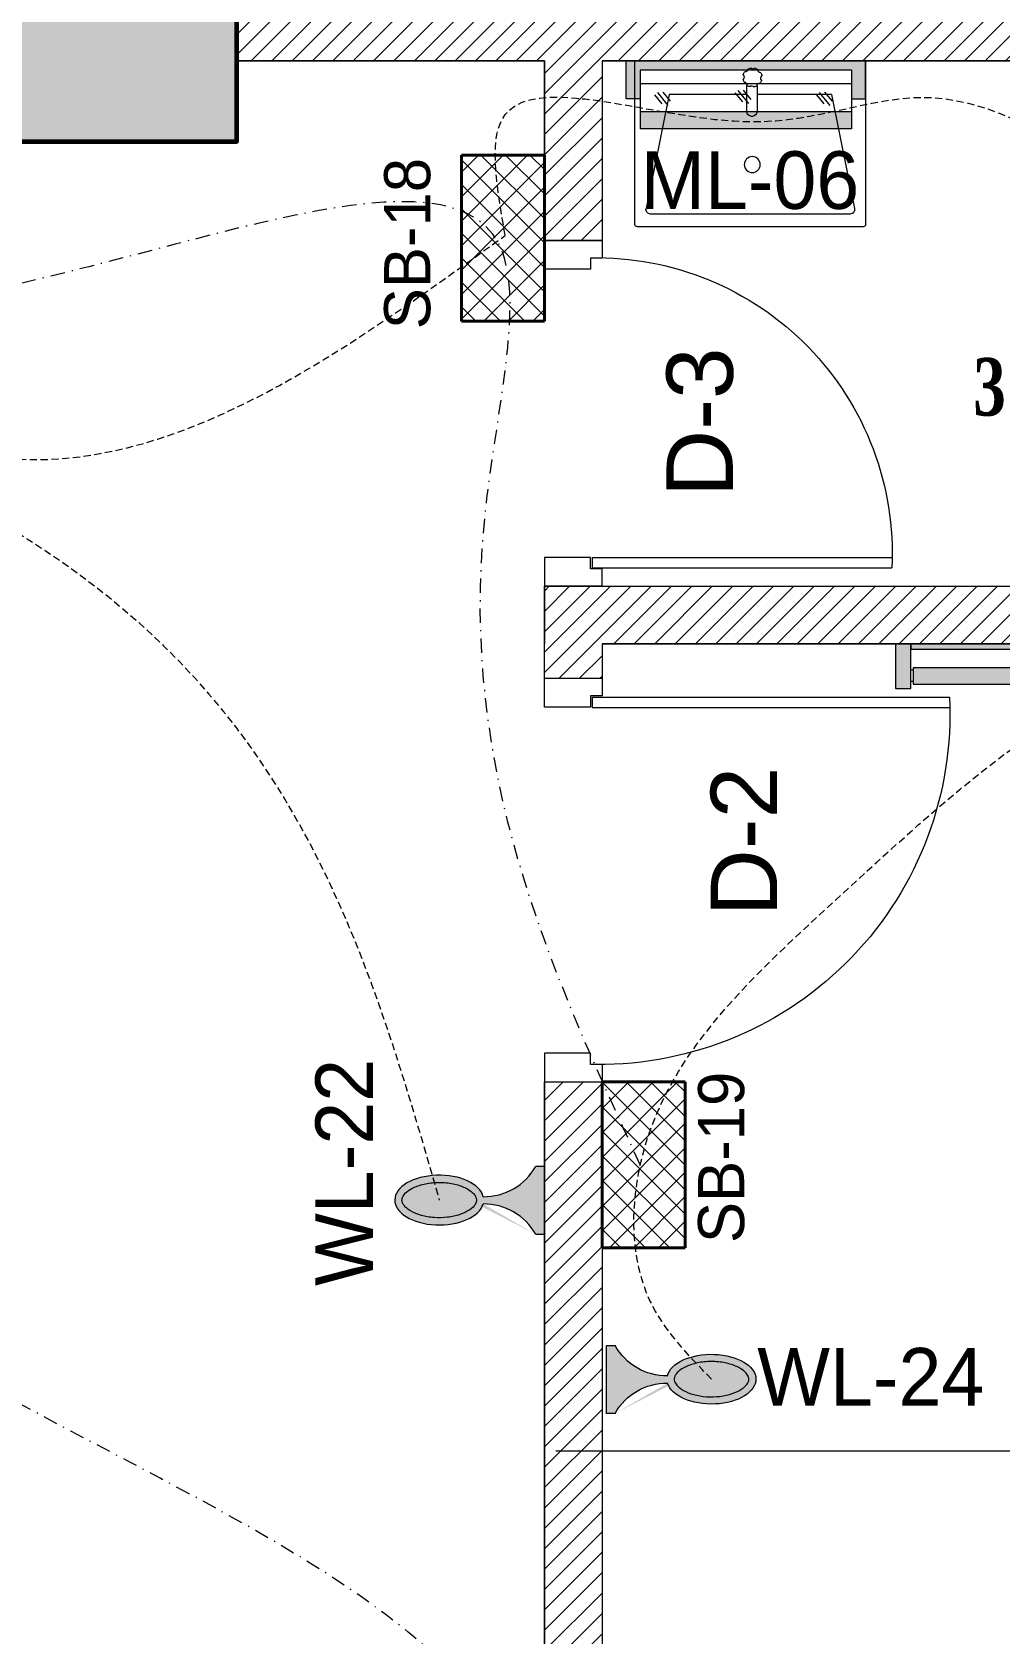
# Model space of a CAD drawing. Header units: inches. Extents: x 109699 to 44449955, y -10987 to 15824140.
# Drawn here: x 197936.9 to 198020.9, y -4023.9 to -3884.9 of the extents above; entities that cross this region are included whole.
import ezdxf

# ---------------------------------------------------------------- set-up
doc = ezdxf.new("R2010")
doc.units = ezdxf.units.IN
doc.header["$LTSCALE"] = 5
doc.header["$MEASUREMENT"] = 0
doc.linetypes.add('DASHDOT', pattern=[1, 0.5, -0.25, 0, -0.25])
doc.linetypes.add('DASHED2', pattern=[0.375, 0.25, -0.125])
doc.layers.get('0').update_dxf_attribs({"color": 123})
for name, color, linetype, lineweight in [('@NORMAL', 7, 'Continuous', 5), ('cloumn', 253, 'Continuous', 60), ('E-Con-Point', 5, 'DASHED2', 13), ('E-ML-Mirror-Light', 6, 'Continuous', 13), ('E-SB-Switch-Board', 106, 'Continuous', 18), ('E-WL-Wall-Light', 232, 'Continuous', 15), ('E-WTL-Wall-Tube-Light', 6, 'Continuous', 15), ('fixture', 255, 'Continuous', 0), ('ha', 252, 'Continuous', 5), ('L_WALL', 8, 'Continuous', 5), ('SB', 1, 'DASHDOT', 20), ('WALL-1', 8, 'Continuous', 9), ('wll 01', 7, 'Continuous', 9)]:
    doc.layers.add(name, color=color, linetype=linetype, lineweight=lineweight)
doc.layers.add('FURNITUR', color=7, linetype='Continuous', lineweight=5, true_color=0xe8e8e8)
doc.layers.add('T', color=8, linetype='Continuous')
doc.styles.get("Standard").update_dxf_attribs({"font": 'times.ttf'})
doc.styles.add('style2', font='ARIALN.TTF', dxfattribs={"width": 0.75, "height": 3})
doc.styles.add('TEXT-3', font='arial.ttf')

# ---------------------------------------------------------------- blocks, each defined once
blk = doc.blocks.new('bgtrfv')
at = {"layer": 'fixture'}
for p, q in [((21441.97229669015, -26164.40491112152), (21441.97229669015, -26138.40491112152)), ((21442.86003956014, -26164.40491112152), (21442.86003956014, -26138.40491112152)), ((21440.36849646348, -26163.54399991067), (21441.86849646348, -26163.54399991067)), ((21441.86849646348, -26163.54399991067), (21441.86849646348, -26164.54399991067)), ((21470.37322828309, -26163.54399991058), (21468.86849646354, -26163.54399991058)), ((21468.86849646354, -26164.54399991055), (21468.86849646354, -26163.54399991058)), ((21441.86849646348, -26164.54399991067), (21442.86849646348, -26164.54399991067)), ((21442.86003956014, -26164.40491112152), (21441.97229669015, -26164.40491112152)), ((21442.86849646348, -26164.54399991067), (21442.86849646348, -26168.54399991067)), ((21467.86849646354, -26164.54399991055), (21467.86849646354, -26168.54399991055)), ((21468.86849646354, -26164.54399991055), (21467.86849646354, -26164.54399991055)), ((21442.86849646348, -26168.54399991067), (21440.36849646348, -26168.54399991058)), ((21467.86849646354, -26168.54399991055), (21470.36849646351, -26168.54399991055))]:
    blk.add_line(p, q, dxfattribs=at)
blk.add_arc((21443.20467689397, -26164.04399991055), 25.66868977762097, 358.8838658305763, 92.75188722137418, dxfattribs=at)
blk = doc.blocks.new('nhytfgb')
at = {"layer": 'L_WALL', "ltscale": 4}
for p, q in [((20996.32718490922, -25463.2833109047), (20996.32718490922, -25464.7833109047)), ((21001.32718490922, -25465.7833109047), (21001.32718490922, -25463.28331090471)), ((20996.32718490922, -25464.7833109047), (20997.32718490922, -25464.7833109047)), ((20997.32718490922, -25464.7833109047), (20997.32718490922, -25465.7833109047)), ((20997.32718490922, -25465.7833109047), (21001.32718490922, -25465.7833109047)), ((20997.3271849093, -25495.78331090468), (21001.3271849093, -25495.78331090468)), ((20997.3271849093, -25496.78331090468), (20997.3271849093, -25495.78331090468)), ((21001.3271849093, -25495.78331090468), (21001.32718490922, -25498.2833109047)), ((20996.32718490922, -25496.7833109047), (20996.32718490922, -25498.2833109047))]:
    blk.add_line(p, q, dxfattribs=at)
at = {"layer": 'L_WALL'}
for p, q in [((20997.18809612016, -25464.90215873925), (20966.18809612016, -25464.90215873925)), ((20997.18809612016, -25465.79835851259), (20966.18809612016, -25465.79835851259)), ((20997.18809612016, -25464.90215873925), (20997.18809612016, -25465.79835851259)), ((20996.32718490922, -25496.7833109047), (20997.3271849093, -25496.78331090468))]:
    blk.add_line(p, q, dxfattribs=at)
blk.add_arc((20996.57718490925, -25466.36028743991), 30.42405063002891, 177.2529418227814, 270.4708152205662, dxfattribs=at)
blk = doc.blocks.new('coloumn-01')
at = {"layer": 'ha'}
h = blk.add_hatch(dxfattribs=at)
h.set_pattern_fill('AR-CONC', color=256, scale=0.5)
h.set_pattern_definition([(49.99999999999999, (0, 0), (3.586300913003767, -0.3137606749129755), [0.375, -4.125]), (355, (0, 0), (-0.693756668065, 3.760960668500059), [0.3, -3.3]), (100.45144446, (0.298858405, -0.02614672), (2.89254423363556, 3.447199954843147), [0.3187009599999999, -3.505710559999999]), (46.18420000000001, (0, 1), (5.336206653357862, -0.8275964039653827), [0.5625, -6.1875]), (96.63563549, (0.444683725, 0.931033465), (4.673309728371142, 4.870593003872752), [0.47805171, -5.258568799999999]), (351.1841639899999, (0, 1), (4.673309725273866, 4.870593001349951), [0.45, -4.950000005]), (21, (0.5, 0.75), (2.984535260592308, -2.013094453326694), [0.375, -4.125]), (326.0000000000001, (0.5, 0.75), (1.216576659607909, 3.625750225234265), [0.3, -3.3]), (71.45144474, (0.74871127, 0.58224213), (4.201111883649856, 1.612655764031769), [0.31870095, -3.50571056]), (37.50000000000001, (0, 0), (0.06079927658645334, 1.664469269156557), [0, -3.26, 0, -3.35, 0, -3.3125]), (7.499999999999999, (0, 0), (1.315347687210743, 1.972058559411801), [0, -1.91, 0, -3.185, 0, -1.2625]), (327.5, (-1.115, 0), (2.669112180862045, -0.1127743586718988), [0, -1.25, 0, -3.9, 0, -5.175]), (317.5, (-1.615, 0), (2.915930846711931, 0.5005249116615886), [0, -1.625, 0, -2.59, 0, -3.675])])
h.paths.add_polyline_path([(32128.44739975178, -2546319.049243456), (32092.44739975178, -2546319.049243456), (32092.44739975178, -2546331.049243456), (32128.44739975178, -2546331.049243456)])
h.paths.add_polyline_path([(32128.44739975189, -2546617.132962178), (32098.44739975189, -2546617.132962178), (32098.44739975189, -2546629.132962178), (32128.44739975189, -2546629.132962178)])
h.paths.add_polyline_path([(31978.51966727065, -2546605.132962178), (31966.51966727065, -2546605.132962178), (31966.51966727065, -2546635.132962178), (31978.51966727065, -2546635.132962178)])
h.paths.add_polyline_path([(31821.20333333506, -2546605.132962178), (31809.20333333506, -2546605.132962178), (31809.20333333506, -2546635.132962178), (31821.20333333506, -2546635.132962178)])
h.paths.add_polyline_path([(31689.20328743063, -2546611.133238418), (31677.20328743063, -2546611.133238418), (31677.20328743063, -2546635.133238418), (31689.20328743063, -2546635.133238418)])
h.paths.add_polyline_path([(31417.20347832461, -2546611.132962178), (31405.20347832461, -2546611.132962178), (31405.20347832461, -2546635.132962178), (31417.20347832461, -2546635.132962178)])
h.paths.add_polyline_path([(31435.20347912709, -2546415.348983645), (31405.20347912709, -2546415.348983645), (31405.20347912709, -2546427.348983645), (31435.20347912709, -2546427.348983645)])
h.paths.add_polyline_path([(31633.74647668525, -2546415.348983645), (31603.74647668525, -2546415.348983645), (31603.74647668525, -2546427.348983645), (31633.74647668525, -2546427.348983645)])
h.paths.add_polyline_path([(31821.20245073218, -2546319.049243455), (31809.20245073218, -2546319.049243455), (31809.20245073218, -2546349.049243455), (31821.20245073218, -2546349.049243455)])
h.paths.add_polyline_path([(31996.51966727068, -2546319.049243455), (31966.51966727068, -2546319.049243455), (31966.51966727068, -2546331.049243455), (31996.51966727068, -2546331.049243455)])
h.paths.add_polyline_path([(31581.74648750067, -2546291.049243452), (31541.74648750067, -2546291.049243452), (31541.74648750067, -2546301.049243452), (31581.74648750067, -2546301.049243452)])
h.paths.add_polyline_path([(31485.74647668505, -2546261.049243452), (31475.74647668505, -2546261.049243452), (31475.74647668505, -2546301.049243452), (31485.74647668505, -2546301.049243452)])
h.paths.add_polyline_path([(31581.74648750064, -2546206.049278549), (31521.74648750064, -2546206.049278549), (31521.74648750064, -2546216.049243455), (31581.74648750064, -2546216.049243455)])
h.paths.add_polyline_path([(31435.20347595899, -2546206.049243455), (31405.20347595899, -2546206.049243455), (31405.20347595899, -2546218.049243455), (31435.20347595899, -2546218.049243455)])
h.paths.add_polyline_path([(31435.20347912709, -2546094.049243455), (31405.20347912709, -2546094.049243455), (31405.20347912709, -2546106.049243455), (31435.20347912709, -2546106.049243455)])
h.paths.add_polyline_path([(31583.74647668522, -2546094.049243455), (31547.74647668522, -2546094.049243455), (31547.74647668522, -2546106.049243455), (31583.74647668522, -2546106.049243455)])
h.paths.add_polyline_path([(31775.41359277777, -2546094.049243455), (31763.41359277777, -2546094.049243455), (31763.41359277777, -2546124.049243455), (31775.41359277777, -2546124.049243455)])
h.paths.add_polyline_path([(32059.80123907101, -2546094.049243455), (32047.80123907101, -2546094.049243455), (32047.80123907101, -2546124.049243455), (32059.80123907101, -2546124.049243455)])
h.paths.add_polyline_path([(32058.06771510976, -2545913.633020405), (32028.06771510976, -2545913.633020405), (32028.06771510976, -2545925.633020405), (32058.06771510976, -2545925.633020405)])
h.paths.add_polyline_path([(32048.06771510973, -2545722.712815279), (32036.06771510973, -2545722.712815279), (32036.06771510973, -2545746.712815279), (32048.06771510973, -2545746.712815279)])
h.paths.add_polyline_path([(31799.41359277774, -2545913.633020405), (31763.41359277774, -2545913.633020405), (31763.41359277774, -2545925.633020405), (31799.41359277774, -2545925.633020405)])
h.paths.add_polyline_path([(31591.53986684192, -2545945.049243456), (31561.31223659915, -2545945.049243456), (31561.31223659915, -2545957.049243456), (31591.53986684192, -2545957.049243456)])
h.paths.add_polyline_path([(31435.20347912709, -2545945.049243456), (31405.20347912709, -2545945.049243456), (31405.20347912709, -2545957.049243456), (31435.20347912709, -2545957.049243456)])
h.paths.add_polyline_path([(31429.2035252499, -2545715.383477275), (31405.2035252499, -2545715.383477275), (31405.2035252499, -2545727.383477275), (31429.2035252499, -2545727.383477275)])
h.paths.add_polyline_path([(31605.53986684192, -2545715.383237123), (31581.53986684192, -2545715.383237123), (31581.53986684192, -2545727.383237123), (31605.53986684192, -2545727.383237123)])
h.paths.add_polyline_path([(31775.41359277774, -2545711.610186095), (31763.41359277774, -2545711.610186095), (31763.41359277774, -2545735.610186095), (31775.41359277774, -2545735.610186095)])
at = {"layer": 'cloumn', "elevation": -16.50604298470201}
blk.add_lwpolyline([(31966.51966727068, -2546319.049243455), (31966.51966727068, -2546331.049243455), (31996.51966727068, -2546331.049243455), (31996.51966727068, -2546319.049243455)], close=True, dxfattribs=at)
blk = doc.blocks.new('qplaz')
at = {"layer": 'fixture'}
for p, q in [((143569.7800132462, 341.4142088231699), (143569.7800132462, 321.8142088231655)), ((143584.1800132462, 341.61420882317), (143569.9800132462, 341.61420882317)), ((143581.2560437616, 338.6539164940569), (143571.3654443752, 340.6546305699137)), ((143584.1800132462, 321.6142088231654), (143584.1800132462, 341.61420882317)), ((143570.8861369331, 340.2625714804694), (143570.8861369331, 322.965846165866)), ((143581.2560437616, 338.6539164940569), (143581.2560437616, 332.2000209122216)), ((143582.0060121824, 332.2000209122216), (143579.7593405762, 332.2000209122216)), ((143579.3593405762, 331.8000209122216), (143579.3593405762, 331.7265742452862)), ((143579.7593405762, 331.3265742452861), (143582.0559613498, 331.3265742452861)), ((143581.2560437616, 331.3265742452861), (143581.2560437616, 324.5745011522785)), ((143581.2560437616, 324.5745011522785), (143571.3654443752, 322.5737870764217)), ((143569.9800132462, 321.6142088231654), (143584.1800132462, 321.6142088231654))]:
    blk.add_line(p, q, dxfattribs=at)
blk.add_circle((143575.1723653077, 331.7897488839506), 0.6913263923410093, dxfattribs=at)
for centre, radius, start, end in [((143569.9800132462, 341.4142088231699), 0.2000000000000455, 90, 180), ((143571.2861369331, 340.2625714804694), 0.4000000000000909, 78.56426997742129, 180), ((143579.7593405762, 331.8000209122216), 0.399999999999909, 90, 180), ((143582.7354837368, 331.8035851411277), 0.8302349482081128, 151.4778612968022, 170.068074453921), ((143582.0119682067, 332.4488265509969), 0.248876917594301, 268.6286890816223, 7.917246669584689), ((143582.7354837368, 331.8035851411277), 0.8302349482082407, 106.4778612964865, 125.0680744547195), ((143582.6801355756, 332.7714424551863), 0.2488769175942959, 223.6286890812177, 322.9172466696585), ((143582.7354837368, 331.8035851411277), 0.8302349482088563, 61.4778612960077, 80.06807445479153), ((143583.3807251467, 332.5271006712389), 0.248876917594301, 178.6286890807749, 277.9172466688938), ((143582.7354837368, 331.8035851411277), 0.830234948208255, 16.47786129636911, 35.06807445458243), ((143579.7593405762, 331.7265742452862), 0.4000000000000909, 180, 270), ((143581.7676264227, 331.7482369799126), 0.2488769175943618, 313.6286890804716, 52.9172466688434), ((143582.7354837368, 331.8035851411277), 0.8302349482082407, 196.4778612963691, 215.0680744545824), ((143582.0902423269, 331.0800696110165), 0.2488769175944828, 358.6286890807748, 97.9172466688938), ((143582.7354837368, 331.8035851411277), 0.8302349482086144, 241.4778612960077, 260.0680744547915), ((143582.790831898, 330.8357278270691), 0.2488769175942959, 43.62868908121773, 142.9172466696585), ((143582.7354837368, 331.8035851411277), 0.8302349482082931, 286.4778612964865, 305.0680744547195), ((143583.4589992669, 331.1583437312556), 0.2488769175944828, 88.62868908162226, 187.9172466695847), ((143583.7033410509, 331.8589333023399), 0.2488769175943618, 133.6286890804716, 232.9172466688434), ((143582.7354837368, 331.8035851411277), 0.8302349482084354, 331.4778612968021, 350.0680744541255), ((143571.2861369331, 322.965846165866), 0.4000000000000909, 180, 281.4357300225787), ((143569.9800132462, 321.8142088231655), 0.2000000000000455, 180, 270)]:
    blk.add_arc(centre, radius, start, end, dxfattribs=at)
blk = doc.blocks.new('A$C4DCB0E22')
h = blk.add_hatch()
h.set_pattern_fill('ANSI37', color=256, scale=15, angle=90.05046403147966, style=0)
h.set_pattern_definition([(135.0504640314797, (0, 0), (-1.324656962164393, -1.326992438783809), []), (225.0504640314796, (0, 0), (1.326992438783809, -1.324656962164393), [])])
h.paths.add_polyline_path([(0.0158499618895469, -4.176303718850249e-06), (-3.779117417224143e-06, 17.9999888419976), (8.999992730033242, 18.00791571250107), (9.015846471040199, 0.007922694199763214)])
at = {"lineweight": 40}
for p, q in [((-3.779117417224143e-06, 17.9999888419976), (8.999992730033242, 18.00791571250107)), ((0.0158499618895469, -4.176303718850249e-06), (-3.779117417224143e-06, 17.9999888419976)), ((9.015846471040199, 0.007922694199763214), (8.999992730033242, 18.00791571250107)), ((0.0158499618895469, -4.176303718850249e-06), (9.015846471040199, 0.007922694199763214))]:
    blk.add_line(p, q, dxfattribs=at)
blk = doc.blocks.new('E-W-LIGHT')
at = {"linetype": 'ByBlock', "ltscale": 0.5}
h = blk.add_hatch(color=256, dxfattribs=at)
h.dxf.hatch_style = 1
h.set_gradient(color1=(255, 255, 255), color2=(255, 255, 0), name='CYLINDER')
edge = h.paths.add_edge_path()
edge.add_spline(control_points=[(-96.71110423948552, 1.235367220396483), (-96.8976251288622, 1.235367220396483), (-97.08530367817384, 1.204590695443009), (-97.49532330615068, 1.060408411101338), (-97.71769888777162, 0.9452617532663472), (-98.18859363857634, 0.6007580769133996), (-98.4360601757027, 0.3712016227401077), (-98.9274233233457, -0.2076466389563343), (-99.17095937526851, -0.5565722783421756), (-99.79256403547286, -1.649000525487912), (-100.1403411294208, -2.496475964584042), (-100.6655547252501, -4.389078901701514), (-100.8435119435345, -5.433326140728264), (-100.996858843053, -7.577941591604359), (-100.9723680002039, -8.677864733885961), (-100.7253955626443, -10.7881619923927), (-100.5027117058065, -11.79805679996582), (-99.90205506231798, -13.59089832466863), (-99.52349327352754, -14.37265162368595), (-98.79708591162027, -15.46144462183512), (-98.46289770719719, -15.83531695936959), (-97.82402795464219, -16.37320808014224), (-97.52292902289115, -16.53708124557815), (-97.0332651008719, -16.69867335386745), (-96.83300356165012, -16.72444707740215), (-96.42760539585558, -16.70413243760904), (-96.21918910161975, -16.65733367471884), (-95.75858057275782, -16.45705756399432), (-95.50712660475898, -16.30138572900886), (-94.98330090317799, -15.85001415615693), (-94.71221849052682, -15.55449414506236), (-94.18744122004225, -14.82684639582039), (-93.93399672563008, -14.39521060388152), (-93.32240182252819, -13.09860869282319), (-93.0057716383552, -12.13470487732181), (-92.57508722519842, -10.03980369670334), (-92.46055768618565, -8.90959698224412), (-92.45565766659526, -6.646794607945969), (-92.56528275998282, -5.514732191470296), (-92.98715107886524, -3.412587944823316), (-93.29985699109132, -2.443281268231641), (-93.99092435031811, -0.9549615958549695), (-94.34810290115182, -0.3877643056552464), (-95.07582621573985, 0.4836147841888085), (-95.44374809115733, 0.7854262440646148), (-96.01798165069457, 1.105607693885873), (-96.24029005175481, 1.180327462172805), (-96.53763867025813, 1.228459302029147), (-96.62438560181026, 1.235367220396483), (-96.71110423948552, 1.235367220396483)], knot_values=[0, 0, 0, 0, 0.194197829587449, 0.194197829587449, 0.388395659174898, 0.388395659174898, 0.582593488762347, 0.582593488762347, 0.776791318349796, 0.776791318349796, 1.110216687407361, 1.110216687407361, 1.443642056464925, 1.443642056464925, 1.77706742552249, 1.77706742552249, 2.110492794580054, 2.110492794580054, 2.443918163637619, 2.443918163637619, 2.701496175378678, 2.701496175378678, 2.959074187119738, 2.959074187119738, 3.169612053741, 3.169612053741, 3.380149920362263, 3.380149920362263, 3.590687786983526, 3.590687786983526, 3.801225653604789, 3.801225653604789, 4.011763520226051, 4.011763520226051, 4.360140390670959, 4.360140390670959, 4.708517261115867, 4.708517261115867, 5.056894131560775, 5.056894131560775, 5.405271002005684, 5.405271002005684, 5.69307956715584, 5.69307956715584, 5.980888132305996, 5.980888132305996, 6.192897451070847, 6.192897451070847, 6.283185307179586, 6.283185307179586, 6.283185307179586, 6.283185307179586], degree=3, periodic=0)
at = {"layer": 'E-WL-Wall-Light', "linetype": 'ByBlock', "ltscale": 0.5}
h = blk.add_hatch(color=256, dxfattribs=at)
h.dxf.hatch_style = 1
edge = h.paths.add_edge_path()
edge.add_ellipse((-96.71110423948552, -7.740473765769313), major_axis=(0, 10.71660606041263), ratio=0.559300439547623, start_angle=187.7376784571124, end_angle=531.0374031504149)
edge.add_arc((-112.001170541625, -18.46997501720373), 14.35701343791298, -60.53601194170483, 0.5736542653427819, ccw=False)
edge.add_line((-104.9392941575301, -30.97012448799713), (-104.939294157532, -33.06572841662167))
edge.add_line((-104.939294157532, -33.06572841662167), (-88.60969415754215, -33.06572841666017))
edge.add_line((-88.60969415754215, -33.06572841666017), (-88.60969415754002, -30.97012448799946))
edge.add_arc((-81.54781777344922, -18.46997501720374), 14.35701343791298, 179.559619270027, 240.5360119417236, ccw=False)
edge = h.paths.add_edge_path(flags=16)
edge.add_spline(control_points=[(-96.71110423948552, 1.235367220396483), (-96.8976251288622, 1.235367220396483), (-97.08530367817384, 1.204590695443009), (-97.49532330615068, 1.060408411101338), (-97.71769888777162, 0.9452617532663472), (-98.18859363857634, 0.6007580769133996), (-98.4360601757027, 0.3712016227401077), (-98.9274233233457, -0.2076466389563343), (-99.17095937526851, -0.5565722783421756), (-99.79256403547286, -1.649000525487912), (-100.1403411294208, -2.496475964584042), (-100.6655547252501, -4.389078901701514), (-100.8435119435345, -5.433326140728264), (-100.996858843053, -7.577941591604359), (-100.9723680002039, -8.677864733885961), (-100.7253955626443, -10.7881619923927), (-100.5027117058065, -11.79805679996582), (-99.90205506231798, -13.59089832466863), (-99.52349327352754, -14.37265162368595), (-98.79708591162027, -15.46144462183512), (-98.46289770719719, -15.83531695936959), (-97.82402795464219, -16.37320808014224), (-97.52292902289115, -16.53708124557815), (-97.0332651008719, -16.69867335386745), (-96.83300356165012, -16.72444707740215), (-96.42760539585558, -16.70413243760904), (-96.21918910161975, -16.65733367471884), (-95.75858057275782, -16.45705756399432), (-95.50712660475898, -16.30138572900886), (-94.98330090317799, -15.85001415615693), (-94.71221849052682, -15.55449414506236), (-94.18744122004225, -14.82684639582039), (-93.93399672563008, -14.39521060388152), (-93.32240182252819, -13.09860869282319), (-93.0057716383552, -12.13470487732181), (-92.57508722519842, -10.03980369670334), (-92.46055768618565, -8.90959698224412), (-92.45565766659526, -6.646794607945969), (-92.56528275998282, -5.514732191470296), (-92.98715107886524, -3.412587944823316), (-93.29985699109132, -2.443281268231641), (-93.99092435031811, -0.9549615958549695), (-94.34810290115182, -0.3877643056552464), (-95.07582621573985, 0.4836147841888085), (-95.44374809115733, 0.7854262440646148), (-96.01798165069457, 1.105607693885873), (-96.24029005175481, 1.180327462172805), (-96.53763867025813, 1.228459302029147), (-96.62438560181026, 1.235367220396483), (-96.71110423948552, 1.235367220396483)], knot_values=[0, 0, 0, 0, 0.194197829587449, 0.194197829587449, 0.388395659174898, 0.388395659174898, 0.582593488762347, 0.582593488762347, 0.776791318349796, 0.776791318349796, 1.110216687407361, 1.110216687407361, 1.443642056464925, 1.443642056464925, 1.77706742552249, 1.77706742552249, 2.110492794580054, 2.110492794580054, 2.443918163637619, 2.443918163637619, 2.701496175378678, 2.701496175378678, 2.959074187119738, 2.959074187119738, 3.169612053741, 3.169612053741, 3.380149920362263, 3.380149920362263, 3.590687786983526, 3.590687786983526, 3.801225653604789, 3.801225653604789, 4.011763520226051, 4.011763520226051, 4.360140390670959, 4.360140390670959, 4.708517261115867, 4.708517261115867, 5.056894131560775, 5.056894131560775, 5.405271002005684, 5.405271002005684, 5.69307956715584, 5.69307956715584, 5.980888132305996, 5.980888132305996, 6.192897451070847, 6.192897451070847, 6.283185307179586, 6.283185307179586, 6.283185307179586, 6.283185307179586], degree=3, periodic=0)
for p, q in [((-104.9392941575301, -30.97012448799713), (-104.939294157532, -33.06572841662167)), ((-104.939294157532, -33.06572841662167), (-88.60969415754215, -33.06572841666017)), ((-88.60969415754215, -33.06572841666017), (-88.60969415754002, -30.97012448803655))]:
    blk.add_line(p, q)
at = {"linetype": 'ByBlock', "ltscale": 0.5}
for centre, start, end in [((-112.001170541625, -18.46997501720374), 299.4639880582952, 0.5736542653427851), ((-81.54781777344922, -18.46997501720374), 179.4263457346572, 240.5360119417045)]:
    blk.add_arc(centre, 14.35701343791298, start, end, dxfattribs=at)
blk.add_ellipse((-96.71110423948552, -7.740473765769313), major_axis=(0, 10.71660606041263), ratio=0.559300439547623, start_param=3.276640619127039, end_param=9.268351136215248, dxfattribs=at)
blk.add_open_spline([(-96.71110423948552, 1.235367220396483), (-96.8976251288622, 1.235367220396483), (-97.08530367817384, 1.204590695443009), (-97.49532330615068, 1.060408411101338), (-97.71769888777162, 0.9452617532663472), (-98.18859363857634, 0.6007580769133996), (-98.4360601757027, 0.3712016227401077), (-98.9274233233457, -0.2076466389563343), (-99.17095937526851, -0.5565722783421756), (-99.79256403547286, -1.649000525487912), (-100.1403411294208, -2.496475964584042), (-100.6655547252501, -4.389078901701514), (-100.8435119435345, -5.433326140728264), (-100.996858843053, -7.577941591604359), (-100.9723680002039, -8.677864733885961), (-100.7253955626443, -10.7881619923927), (-100.5027117058065, -11.79805679996582), (-99.90205506231798, -13.59089832466863), (-99.52349327352754, -14.37265162368595), (-98.79708591162027, -15.46144462183512), (-98.46289770719719, -15.83531695936959), (-97.82402795464219, -16.37320808014224), (-97.52292902289115, -16.53708124557815), (-97.0332651008719, -16.69867335386745), (-96.83300356165012, -16.72444707740215), (-96.42760539585558, -16.70413243760904), (-96.21918910161975, -16.65733367471884), (-95.75858057275782, -16.45705756399432), (-95.50712660475898, -16.30138572900886), (-94.98330090317799, -15.85001415615693), (-94.71221849052682, -15.55449414506236), (-94.18744122004225, -14.82684639582039), (-93.93399672563008, -14.39521060388152), (-93.32240182252819, -13.09860869282319), (-93.0057716383552, -12.13470487732181), (-92.57508722519842, -10.03980369670334), (-92.46055768618565, -8.90959698224412), (-92.45565766659526, -6.646794607945969), (-92.56528275998282, -5.514732191470296), (-92.98715107886524, -3.412587944823316), (-93.29985699109132, -2.443281268231641), (-93.99092435031811, -0.9549615958549695), (-94.34810290115182, -0.3877643056552464), (-95.07582621573985, 0.4836147841888085), (-95.44374809115733, 0.7854262440646148), (-96.01798165069457, 1.105607693885873), (-96.24029005175481, 1.180327462172805), (-96.53763867025813, 1.228459302029147), (-96.62438560181026, 1.235367220396483), (-96.71110423948552, 1.235367220396483)], degree=3, knots=[0, 0, 0, 0, 0.194197829587449, 0.194197829587449, 0.388395659174898, 0.388395659174898, 0.582593488762347, 0.582593488762347, 0.776791318349796, 0.776791318349796, 1.110216687407361, 1.110216687407361, 1.443642056464925, 1.443642056464925, 1.77706742552249, 1.77706742552249, 2.110492794580054, 2.110492794580054, 2.443918163637619, 2.443918163637619, 2.701496175378678, 2.701496175378678, 2.959074187119738, 2.959074187119738, 3.169612053741, 3.169612053741, 3.380149920362263, 3.380149920362263, 3.590687786983526, 3.590687786983526, 3.801225653604789, 3.801225653604789, 4.011763520226051, 4.011763520226051, 4.360140390670959, 4.360140390670959, 4.708517261115867, 4.708517261115867, 5.056894131560775, 5.056894131560775, 5.405271002005684, 5.405271002005684, 5.69307956715584, 5.69307956715584, 5.980888132305996, 5.980888132305996, 6.192897451070847, 6.192897451070847, 6.283185307179586, 6.283185307179586, 6.283185307179586, 6.283185307179586], dxfattribs=at)
blk = doc.blocks.new('A$C63C712C3')
at = {"linetype": 'ByBlock', "ltscale": 0.5}
h = blk.add_hatch(color=256, dxfattribs=at)
h.dxf.hatch_style = 1
h.paths.add_polyline_path([(35.45815903441689, 102.6004051111813), (7.051254215184599e-05, 102.6004051111813), (7.051254215184599e-05, -1.4210854715202e-14), (35.45815903441689, 0)])
h.paths.add_polyline_path([(1235.458159034402, 102.6004051111813), (35.45815903441689, 102.6004051111813), (35.45815903441689, 90.19858873463818), (1235.458159034402, 90.19858873463818)])
h.paths.add_polyline_path([(1270.916247556277, 102.6004051111813), (1235.458159034402, 102.6004051111813), (1235.458159034402, -1.4210854715202e-14), (1270.916247556277, 0)])
h = blk.add_hatch(color=256, dxfattribs=at)
h.dxf.hatch_style = 1
h.set_gradient(color1=(255, 255, 0), rotation=269, name='CYLINDER')
h.paths.add_polyline_path([(1230.609335631336, 47.55507706388016), (39.80634735536296, 47.55507706388016), (39.80634735536296, 10.14120857274975), (1230.609335631336, 10.14120857274975)])
at = {"ltscale": 2}
for p, q in [((39.80314903250837, 42.02165198561852), (33.8373914979602, 42.02165198561852)), ((1230.612533954176, 42.02165198561852), (1236.578291488724, 42.02165198561852)), ((39.80314903250837, 15.93327464433969), (33.8373914979602, 15.93327464433969)), ((1230.612533954176, 15.93327464433969), (1236.578291488724, 15.93327464433969))]:
    blk.add_line(p, q, dxfattribs=at)
for points in [[(35.45815903441689, 102.6004051111813), (7.051254215184599e-05, 102.6004051111813), (7.051254215184599e-05, 0), (35.45815903441689, 0)], [(35.45815903441689, 102.6004051111813), (1235.458159034402, 102.6004051111813), (1235.458159034402, 90.19858873463818), (35.45815903441689, 90.19858873463818)], [(1235.458159034402, 102.6004051111813), (1270.916247556277, 102.6004051111813), (1270.916247556277, 0), (1235.458159034402, 0)], [(39.80634735536296, 47.55507706388016), (1230.609335631336, 47.55507706388016), (1230.609335631336, 10.14120857274975), (39.80634735536296, 10.14120857274975)]]:
    blk.add_lwpolyline(points, close=True, dxfattribs=at)
blk = doc.blocks.new('E-MIRROR')
at = {"linetype": 'ByBlock', "ltscale": 0.5}
h = blk.add_hatch(color=256, dxfattribs=at)
h.dxf.hatch_style = 1
h.paths.add_polyline_path([(-3.803825716282212, 2.446194755687683), (-4.624919714406442, 2.446194755687683), (-4.62491971440644, 1.06206045303217), (-16.82861533086331, 1.06206045303217), (-16.82861533086331, 2.446194755687683), (-17.64970932898754, 2.446194755687683), (-17.64970932898754, 0.6069118485903171), (-3.803825716282212, 0.6069118485903171)])
h.paths.add_polyline_path([(-4.624919714406442, 3.884460453032168), (-16.82861533086331, 3.884460453032168), (-16.82861533086331, 3.048292623822446), (-4.624919714406442, 3.048292623822446)])
for p, q in [((-4.624919714406442, 3.88446045303217, 10051), (-16.82861533086331, 3.88446045303217, 10051)), ((-16.82861533086331, 1.062060453032171, 10051), (-16.82861533086331, 3.88446045303217, 10051)), ((-4.624919714406442, 1.062060453032171, 10051), (-4.624919714406442, 3.88446045303217, 10051)), ((-16.82861533086331, 2.446194755687686, 10051), (-17.64970932898754, 2.446194755687686, 10051)), ((-17.64970932898754, 2.446194755687686, 10051), (-17.64970932898754, 0.6069118485903177, 10051)), ((-16.82861533086331, 3.048292623822448, 10051), (-4.624919714406442, 3.048292623822448, 10051)), ((-16.00565070650659, 2.247419289612556, 2959.014400000002), (-15.57607335201684, 2.686018207375187, 2959.014400000002)), ((-15.84009277979034, 2.134810924049816, -4132.9712), (-15.23268653038967, 2.757759762277937, -4132.9712)), ((-15.52937958076724, 2.121438535564381, 2959.014400000002), (-15.09980222627749, 2.560037453327011, 2959.014400000002)), ((-11.35052072305241, 2.152482457534203, 2959.014400000002), (-10.92094336856267, 2.591081375296835, 2959.014400000002)), ((-11.18496279633616, 2.039874091971463, -4132.9712), (-10.5775565469355, 2.662822930199585, -4132.9712)), ((-10.87424959731306, 2.026501703486027, 2959.014400000002), (-10.44467224282331, 2.465100621248658, 2959.014400000002)), ((-6.647889140735954, 2.247419289613197, 2959.014400000002), (-6.218311786246209, 2.686018207375829, 2959.014400000002)), ((-6.4823312140197, 2.134810924050456, -4132.9712), (-5.874924964619035, 2.75775976227858, -4132.9712)), ((-6.171618014996598, 2.121438535565022, 2959.014400000002), (-5.742040660506856, 2.560037453327653, 2959.014400000002)), ((-4.624919714406442, 2.446194755687686, 10051), (-3.803825716282212, 2.446194755687686, 10051)), ((-3.803825716282212, 2.446194755687686, 10051), (-3.803825716282212, 0.6069118485903177, 10051)), ((-16.82861533086331, 1.706557592298256, 10051), (-4.624919714406442, 1.706557592298256, 10051)), ((-4.624919714406442, 1.062060453032171, 10051), (-16.82861533086331, 1.062060453032171, 10051)), ((-17.64970932898754, 0.6069118485903177, 10051), (-3.803825716282212, 0.6069118485903177, 10051))]:
    blk.add_line(p, q)

msp = doc.modelspace()

# ---------------------------------------------------------------- hatches: boundary and pattern name
at = {"layer": '@NORMAL'}
h = msp.add_hatch(dxfattribs=at)
h.set_pattern_fill('ANSI31', scale=10, angle=-7.63333123551244e-14, style=0)
h.set_pattern_definition([(44.99999999999989, (144081.319087721, 2531118.532228567), (-0.8838834764831833, 0.8838834764831855), [])])
h.paths.add_polyline_path([(197954.672355105, -3882.423710079658), (197954.672355105, -3887.423710079658), (197981.3427203161, -3887.423710079658), (197981.3427203161, -3903.002755209598), (197986.3427203161, -3903.002755209598), (197986.3427203161, -3887.423710079658), (198050.6000875861, -3887.423710079658), (198050.6000875861, -3882.423710079658), (198035.12682146, -3882.423710079658), (198035.12682146, -3871.131821604706), (198030.12682146, -3871.131821604706), (198030.12682146, -3882.423710079658)])
h = msp.add_hatch(dxfattribs=at)
h.set_pattern_fill('ANSI31', scale=10, angle=-7.63333123551244e-14, style=0)
h.set_pattern_definition([(44.99999999999984, (180288.0057856818, 2542407.827886132), (-0.8838834764831834, 0.8838834764831853), [])])
h.paths.add_polyline_path([(198106.672355105, -4028.007487029097), (197973.6723423539, -4028.007487029097), (197973.6723423539, -4033.007487028632), (198106.672355105, -4033.007487028632)])
h.paths.add_polyline_path([(197986.3427203161, -3976.007487028632), (197981.3427203161, -3976.007487029097), (197981.3427203161, -4028.007487029097), (197986.3427203161, -4028.007487029097)])
h.paths.add_polyline_path([(198106.6723551051, -4033.007487028632), (198101.672355105, -4033.007487028166), (198101.672355105, -4094.987249040305), (198106.6723551051, -4094.987249040305)])
h.paths.add_polyline_path([(198093.3427203161, -4007.007487028632), (198088.3427203161, -4007.007487029097), (198088.3427203161, -4028.007487029097), (198093.3427203161, -4028.007487029097)])
h.paths.add_polyline_path([(198093.3427203161, -3933.007487029563), (198086.6000875862, -3933.007487028632), (198086.6000875862, -3927.168721004853), (198086.6000875862, -3927.192159779717), (198086.6000875862, -3922.239037329475), (198081.6000875861, -3922.215598554611), (198081.6000875861, -3933.007487029097), (197986.3427203161, -3933.007487029097), (197986.3427203161, -3938.007487029097), (198088.3427203161, -3938.007487029097), (198088.3427203161, -3959.007487029097), (198093.342720316, -3959.007487029097)])
h.paths.add_polyline_path([(197986.3427203161, -3933.007487029097), (197981.3427203161, -3933.007487029097), (197981.3427203163, -3941.007487029097), (197986.3427203163, -3941.007487029097), (197986.3427203161, -3938.007487029097)])
h.paths.add_polyline_path([(198086.6000875874, -3894.423710079658), (198086.6000875873, -3894.423710079891), (198086.6000875874, -3894.423710079658), (198081.6000875861, -3894.423710079658), (198081.6000875861, -3898.215598554611), (198086.6000875861, -3898.215598554378)])

# ---------------------------------------------------------------- linework, layer by layer
for p, q in [((197954.672355105, -3887.423710079658, 0.461796355818155), (197981.3427203161, -3887.423710079658, 0.461796355818155)), ((197981.3427203161, -3887.423710079658, 0.2632158499592414), (197981.3427203161, -3903.007487029097, 0.263215849959245)), ((197986.3419171537, -3887.423710079658, 0.461796355818155), (198050.6000875861, -3887.423710079192, 0.461796355818155)), ((197986.3427203161, -3887.423710079658, 0.2632158499592414), (197986.3427203161, -3903.007487029097, 0.263215849959245)), ((197981.3427203161, -3903.007487029097, 0.1632158499592506), (197986.3427203161, -3903.007487029097, 0.1632158499592506)), ((197981.3427203161, -3903.007487029097, 0.3632158499592464), (197986.3427203161, -3903.007487029097, 0.3632158499592464)), ((197981.3427203161, -3933.007487029097, 0.1632158499592506), (198081.6000875861, -3933.007487029097, 0.1632158499592506)), ((197981.3427203161, -3933.007487029097, 0.2632158499592521), (197981.3427203161, -3938.007487029097, 0.2632158499592521)), ((197986.3427203161, -3933.007487029097, 0.3632158499592464), (197981.3427203161, -3933.007487029097, 0.3632158499592464)), ((197986.3427203161, -3938.007487029097, 0.1632158499592506), (198088.3427203161, -3938.007487029097, 0.1632158499592506)), ((197981.3427203161, -3976.007487029097, 0.1632158499592506), (197986.3427203161, -3976.007487029097, 0.1632158499592506)), ((197981.3427203161, -3976.007487029097, 0.2632158499592627), (197981.3427203161, -4028.007487029097, 0.2632158499592734)), ((197986.3427203161, -3976.007487029097, 0.2632158499592627), (197986.3427203161, -4028.007487029097, 0.2632158499592734))]:
    msp.add_line(p, q, dxfattribs=at)
at = {"layer": 'E-Con-Point', "ltscale": 0.5}
for points in [[(197977.9467475798, -3902.569592728127), (197977.6912848427, -3892.477451815656, 0.9946472506889508), (197999.3506916157, -3892.703065816306, 0.08419624444968576), (198013.9878487267, -3890.595214483463), (198072.2904653457, -3926.538493679343, 0.6617963558181552), (198084.5606086538, -3910.142884240457, 0.5617963558181529)], [(197907.7356939047, -3911.964040347071, 0.5617963558223238), (197935.796875, -3922), (197977.9467475798, -3902.569592728127)], [(197874.2633471838, -4022.533022114686, 0.1632158499592506), (197781.4751495007, -3962.491892843477, 0.3658581171224108), (197783.6682990177, -3936.840353340107), (197828.789567835, -3943.92598970385), (197875.9750669969, -3961.091401338257, 0.7374514697918428), (197896.0931465923, -3924.0011188072, 0.5617963558223238), (197945.3421882863, -3935.436959924129, 0.5617963558223238), (197972.222996803, -3986.264927751373, 0.2632158499592681)], [(197995.8384803892, -4001.804270094539, 0.9946472506889508), (197990.4694618761, -3994.910279530419, 0.9946472506889508), (197989.6610044281, -3983.209568172122, 0.1632158499592506), (198006.6257827301, -3960.213248513104), (198035.8117174594, -3940.086440501721, 0.5617963558181529), (198091.0647189329, -3976.498864828351, 0.370563542840145)]]:
    msp.add_spline(points, degree=3, dxfattribs=at)
at = {"layer": 'FURNITUR'}
msp.add_line((197982.3378788047, -4008.00753037285, 0.2705635428401436), (198068.3427203161, -4008.00753037285, 0.2705635428401436), dxfattribs=at)
at = {"layer": 'SB', "ltscale": 0.5}
for points in [[(197989.6610044281, -3983.209568172122, 0.1632158499592506), (197976.1758059472, -3927.034237340882), (197977.5715159678, -3903.701200256921, 0.1632158499592506), (197930.5596672372, -3907.84110864258), (197789.8831267526, -3809.238325008799, -0.04026317985090747), (197657.3859443963, -3766.596907718881, 1.357551479428487)], [(197980.0878817234, -4185.083061786114), (197978.4243535664, -4143.988326652499), (197966.3155351148, -4108.438481427784), (197980.8807668286, -4040.216146375065, 0.291434139944613), (197915.2544462807, -3991.310191272347), (197845.8532069354, -3839.400657011567, -0.06870740550734084), (197663.9766229787, -3767.080870901016, 1.357551479428487)]]:
    msp.add_spline(points, degree=3, dxfattribs=at)
at = {"layer": 'WALL-1'}
for points, elevation in [([(198050.6000875861, -3887.423710079658), (197986.3427203161, -3887.423710079658), (197986.3427203161, -3903.002755209598), (197981.3427203161, -3903.002755209598), (197981.3427203161, -3887.423710079658), (197954.672355105, -3887.423710079658)], -0.1214475790990264), ([(198093.342720316, -3959.007487029097), (198088.3427203161, -3959.007487029097), (198088.3427203161, -3938.007487029097), (197986.3427203161, -3938.007487029097), (197986.3427203163, -3941.007487029097), (197981.3427203163, -3941.007487029097), (197981.3427203161, -3933.007487029097), (198081.6000875861, -3933.007487029097), (198081.6000875861, -3922.215598554611)], 0.5617963558181529), ([(198106.6723551051, -4094.987249039839), (198106.6723551051, -4094.987249040305), (198101.672355105, -4094.987249040305), (198101.672355105, -4033.007487029097), (197973.6723423538, -4033.007487029097), (197973.6723423539, -4028.007447511683), (197981.3427203161, -4028.007487029097), (197981.3427203163, -3976.007487029097), (197986.3427203161, -3976.007487029097), (197986.3427203161, -4028.007487029097), (198088.3427203161, -4028.007487029097), (198088.3427203161, -4007.007487029097)], 0.2632158499592663)]:
    msp.add_lwpolyline(points, dxfattribs=dict(at, elevation=elevation))

# ---------------------------------------------------------------- block references
at = {"layer": '@NORMAL'}
msp.add_blockref('coloumn-01', (165958.1526878368, 2542436.625533376, 16.96783934052013), dxfattribs=at)
at = {"layer": '@NORMAL', "xscale": -1, "rotation": 270}
for name, p in [('qplaz', (197667.5854611484, -147471.6037233256, 0.08419624444966445)), ('bgtrfv', (224149.8867202267, -25373.37598349227, 0.1632158499592506))]:
    msp.add_blockref(name, p, dxfattribs=at)
at = {"layer": '@NORMAL', "xscale": -1}
msp.add_blockref('nhytfgb', (218982.6699052255, 21522.27582387551, 0.1632158499592506), dxfattribs=at)
at = {"layer": 'E-ML-Mirror-Light', "xscale": -1.50043415340042, "yscale": 1.800520984101695, "zscale": 1.50043415340042, "rotation": 180}
msp.add_blockref('E-MIRROR', (198014.9070599899, -3886.330952560497, -15080.77947958317), dxfattribs=at)
at = {"layer": 'E-SB-Switch-Board', "xscale": 0.8002315484918654, "yscale": 0.8002315484918654, "zscale": 0.8002315484918654}
for p in [(197974.1406421973, -3910.011740739758, 0.1632158499592506), (197986.3427233405, -3990.411645973051, 0.1632158499592506)]:
    msp.add_blockref('A$C4DCB0E22', p, dxfattribs=at)
at = {"layer": 'E-WL-Wall-Light', "yscale": 0.3601041968213394, "zscale": 0.3601041968213394}
for p, xscale, rotation in [((197969.4356127423, -3951.438850059131, 0.2632158499592681), 0.3601041968213394, 89.99999999999997), ((197998.6258644499, -3966.978192402298, 0.9946472506889508), -0.3601041968213394, 270.0000000000001)]:
    msp.add_blockref('E-W-LIGHT', p, dxfattribs=dict(at, xscale=xscale, rotation=rotation))
at = {"layer": 'E-WTL-Wall-Tube-Light', "xscale": -0.03776802766688649, "yscale": 0.03776802766688649, "zscale": 0.03776802766688649}
msp.add_blockref('A$C63C712C3', (198059.8022647911, -3941.88250196797, 0.5617963558181529), dxfattribs=at)

# ---------------------------------------------------------------- texts
at = {"layer": 'E-ML-Mirror-Light', "insert": (197989.6988804645, -3895.275512834216, 0.3273434891551759), "char_height": 5, "width": 24.08470202641911, "attachment_point": 1}
msp.add_mtext('{\\fCentury Gothic|b0|i0|c0|p34;ML-06}', dxfattribs=at)
at = {"layer": 'E-SB-Switch-Board', "char_height": 4, "width": 24.08470202641911, "attachment_point": 1}
for s, insert, rotation in [('{\\fCentury Gothic|b0|i0|c0|p34;SB-18}', (197967.4424422615, -3910.719249479955, -0.2761058480675835), 89.99999999999997), ('{\\fCentury Gothic|b0|i0|c0|p34;SB-19}', (197994.6726617238, -3989.994109390203, -0.2761058480675835), 89.99999999999999)]:
    msp.add_mtext(s, dxfattribs=dict(at, insert=insert, rotation=rotation))
at = {"layer": 'E-WL-Wall-Light', "insert": (197966.4849493144, -3974.01865819745, 0.2632158499592681), "char_height": 5, "width": 24.08470202641911, "attachment_point": 9, "rotation": 89.99999999999977}
msp.add_mtext('{\\fCentury Gothic|b0|i0|c0|p34;WL-22}', dxfattribs=at)
at = {"layer": 'E-WL-Wall-Light', "insert": (198019.4973651568, -3999.096818604987, 0.9946472506889508), "char_height": 5, "width": 24.08470202641911, "attachment_point": 3}
msp.add_mtext('{\\fCentury Gothic|b0|i0|c0|p34;WL-24}', dxfattribs=at)
at = {"layer": 'T', "insert": (198035.0555495912, -3918.279102976694, -0.1214475790990548), "char_height": 5, "width": 44.92537410357909, "attachment_point": 8, "style": 'style2'}
msp.add_mtext("{\\fRomantic|b1|i0|c2|p2;TOILET\\P3'-10''x7'-11''}", dxfattribs=at)
at = {"layer": 'wll 01', "lineweight": 30, "char_height": 4.8, "width": 80.40303804183776, "style": 'TEXT-3'}
for s, insert, attachment_point, rotation in [('{\\H1.2x;D-3}', (197997.7721190714, -3912.292907930239, 187.2100858499593), 9, 89.99999999985891), ('{\\H1.2x;D-2}', (198001.5320643699, -3961.641106978319, 187.2100858499593), 7, 90.00000000001587)]:
    msp.add_mtext(s, dxfattribs=dict(at, insert=insert, attachment_point=attachment_point, rotation=rotation))

doc.saveas('drawing.dxf')
